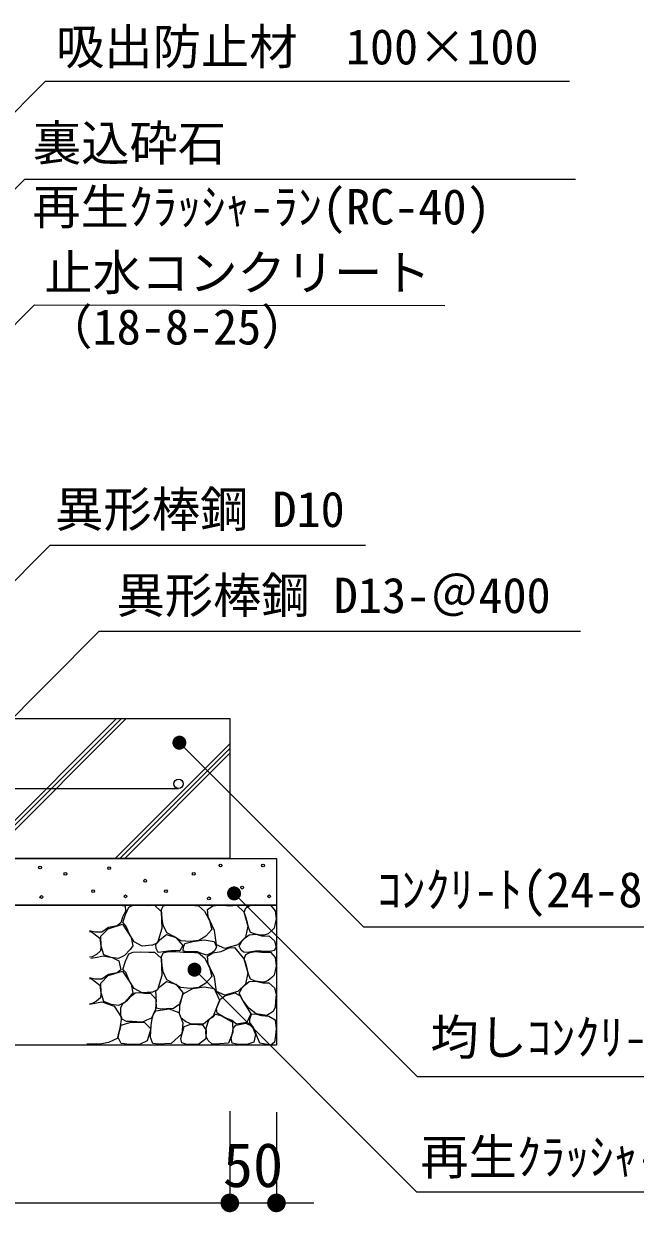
# Model space of a CAD drawing. Units: millimetres on the paper, scale 1:20. Extents: x 11 to 3083, y 13 to 5005.
# Drawn here: x 172.1 to 204.9, y 83.6 to 147.3 of the extents above; entities that cross this region are included whole.
import ezdxf
from ezdxf.enums import TextEntityAlignment as Align

# ---------------------------------------------------------------- set-up
doc = ezdxf.new("R2010")
doc.units = ezdxf.units.MM
for name, color, linetype, lineweight in [('0_2', 1, 'Continuous', 13), ('_0-0_', 7, 'Continuous', 13), ('ハッチ', 4, 'Continuous', 13), ('寸法', 1, 'Continuous', 13), ('本体', 7, 'Continuous', 13)]:
    doc.layers.add(name, color=color, linetype=linetype, lineweight=lineweight)
doc.styles.add('ＭＳ ゴシック', font='')
doc.styles.get('ＭＳ ゴシック').set_extended_font_data('MS Gothic')

# ---------------------------------------------------------------- blocks, each defined once
blk = doc.blocks.new('filled_dot')
at = {"color": 0, "linetype": 'Continuous', "lineweight": -2, "const_width": 1.25}
blk.add_lwpolyline([(-0.625, 0, 1), (0.625, 0, 1)], format="xyb", close=True, dxfattribs=at)

msp = doc.modelspace()

# ---------------------------------------------------------------- linework, layer by layer
at = {"layer": '0_2'}
for p, q in [((161.471, 107.248), (173.544, 119.322)), ((173.544, 119.322), (190.454, 119.321)), ((168.28, 106.804), (176.173, 114.697)), ((176.173, 114.697), (201.972, 114.704)), ((180.466, 108.728), (180.996, 108.197)), ((180.996, 108.197), (190.336, 98.858)), ((183.399, 100.652), (183.93, 100.121)), ((183.93, 100.121), (193.21, 90.841)), ((190.336, 98.858), (211.021, 98.863)), ((181.276, 96.566), (181.807, 96.035)), ((181.807, 96.035), (193.189, 84.653)), ((193.21, 90.841), (220.187, 90.847)), ((193.189, 84.653), (224.595, 84.662))]:
    msp.add_line(p, q, dxfattribs=at)
at = {"layer": '0_2', "lineweight": 18}
for p, q in [((180.466, 108.728), (180.469, 108.724)), ((183.399, 100.652), (183.403, 100.648)), ((181.276, 96.566), (181.28, 96.562))]:
    msp.add_line(p, q, dxfattribs=at)
at = {"layer": '_0-0_'}
msp.add_circle((180.42, 106.524), 0.25, dxfattribs=at)
at = {"layer": 'ハッチ'}
for p, q in [((143.67, 110.024), (183.17, 110.024)), ((169.6, 102.524), (177.1, 110.024)), ((169.6, 102.524), (177.1, 110.024)), ((169.6, 102.524), (177.1, 110.024)), ((169.854, 102.524), (177.354, 110.024)), ((169.854, 102.524), (177.354, 110.024)), ((170.107, 102.524), (177.607, 110.024)), ((183.17, 110.024), (183.17, 102.524)), ((177.024, 102.524), (183.17, 108.669)), ((177.024, 102.524), (183.17, 108.669)), ((177.024, 102.524), (183.17, 108.669)), ((177.278, 102.524), (183.17, 108.415)), ((177.278, 102.524), (183.17, 108.415)), ((177.532, 102.524), (183.17, 108.161)), ((183.17, 102.524), (143.67, 102.524)), ((177.279, 100.021), (177.557, 99.983)), ((177.76, 99.921), (177.992, 100.023)), ((177.992, 100.023), (178.37, 100.037)), ((178.37, 100.037), (178.821, 100.008)), ((178.821, 100.008), (179.14, 100.023)), ((179.14, 100.023), (179.489, 99.688)), ((179.601, 99.981), (179.889, 100.044)), ((179.889, 100.044), (180.289, 100.044)), ((180.289, 100.044), (180.69, 100.019)), ((180.69, 100.019), (181.103, 100.019)), ((181.103, 100.019), (181.491, 99.981)), ((182.253, 99.981), (182.702, 100.047)), ((182.702, 100.047), (183.134, 99.981)), ((183.134, 99.981), (183.549, 100.031)), ((183.549, 100.031), (183.931, 99.665)), ((184.023, 99.886), (184.251, 100.003)), ((184.251, 100.003), (184.537, 100.054)), ((184.537, 100.054), (184.875, 100.025)), ((184.875, 100.025), (185.344, 100.025)), ((185.344, 100.025), (185.601, 99.724)), ((177.418, 99.376), (177.329, 99.073)), ((177.57, 99.692), (177.418, 99.376)), ((177.425, 99.093), (177.571, 99.529)), ((177.557, 99.983), (177.57, 99.692)), ((177.571, 99.529), (177.76, 99.921)), ((179.489, 99.688), (179.533, 98.773)), ((179.513, 99.769), (179.601, 99.981)), ((179.525, 99.543), (179.513, 99.769)), ((179.55, 99.306), (179.525, 99.543)), ((181.491, 99.981), (181.817, 99.706)), ((181.817, 99.706), (182.08, 99.193)), ((181.971, 99.798), (182.253, 99.981)), ((182.004, 99.4), (181.971, 99.798)), ((182.12, 99.167), (182.004, 99.4)), ((183.931, 99.665), (184.131, 98.902)), ((183.935, 99.651), (184.023, 99.886)), ((184.038, 99.401), (183.935, 99.651)), ((184.111, 99.078), (184.038, 99.401)), ((185.601, 99.724), (185.653, 99.291)), ((176.248, 98.352), (176.64, 98.759)), ((176.672, 98.82), (176.305, 98.567)), ((176.64, 98.759), (177.411, 99.006)), ((177.127, 98.908), (176.672, 98.82)), ((177.329, 99.073), (177.127, 98.908)), ((177.411, 99.006), (177.876, 98.294)), ((177.6, 98.919), (177.425, 99.093)), ((177.789, 98.468), (177.6, 98.919)), ((179.533, 98.773), (179.3, 98.003)), ((179.588, 98.955), (179.55, 99.306)), ((179.801, 98.542), (179.588, 98.955)), ((182.205, 98.717), (181.88, 98.354)), ((182.08, 99.193), (182.205, 98.717)), ((182.353, 98.669), (182.12, 99.167)), ((184.131, 98.902), (184.014, 98.304)), ((184.17, 98.836), (184.111, 99.078)), ((184.287, 98.565), (184.17, 98.836)), ((185.55, 98.785), (185.418, 98.66)), ((185.653, 99.291), (185.55, 98.785)), ((175.938, 98.567), (175.648, 98.648)), ((175.648, 98.61), (175.735, 98.605)), ((175.735, 98.605), (176.204, 98.246)), ((176.305, 98.567), (175.938, 98.567)), ((176.204, 98.246), (176.251, 97.824)), ((176.277, 97.829), (176.248, 98.352)), ((178.036, 98.062), (177.789, 98.468)), ((177.876, 98.294), (177.978, 97.844)), ((179.209, 97.919), (179.428, 98.175)), ((179.428, 98.175), (179.781, 98.443)), ((179.781, 98.443), (180.268, 98.296)), ((180.164, 98.342), (179.801, 98.542)), ((180.552, 98.117), (180.164, 98.342)), ((180.268, 98.296), (180.658, 97.858)), ((181.041, 98.067), (180.552, 98.117)), ((181.516, 98.129), (181.041, 98.067)), ((181.185, 98.072), (181.793, 98.159)), ((181.88, 98.354), (181.516, 98.129)), ((181.793, 98.159), (182.327, 98.072)), ((182.453, 97.905), (182.353, 98.669)), ((184.014, 98.304), (183.599, 97.905)), ((183.678, 97.826), (183.824, 98.107)), ((183.824, 98.107), (184.002, 98.274)), ((184.002, 98.274), (184.2, 98.44)), ((184.2, 98.44), (184.564, 98.461)), ((184.544, 98.462), (184.287, 98.565)), ((184.794, 98.418), (184.544, 98.462)), ((184.564, 98.461), (184.95, 98.367)), ((185.021, 98.411), (184.794, 98.418)), ((184.95, 98.367), (185.263, 98.378)), ((185.227, 98.491), (185.021, 98.411)), ((185.418, 98.66), (185.227, 98.491)), ((185.263, 98.378), (185.565, 98.107)), ((185.565, 98.107), (185.649, 97.763)), ((176.235, 97.574), (176.016, 97.386)), ((176.251, 97.824), (176.235, 97.574)), ((176.422, 97.364), (176.277, 97.829)), ((177.818, 97.655), (177.527, 97.321)), ((177.76, 97.408), (177.992, 97.509)), ((177.978, 97.844), (177.818, 97.655)), ((177.992, 97.509), (178.37, 97.524)), ((178.472, 97.829), (178.036, 98.062)), ((178.37, 97.524), (178.821, 97.495)), ((178.995, 97.873), (178.472, 97.829)), ((178.821, 97.495), (179.14, 97.509)), ((179.3, 98.003), (178.982, 97.855)), ((179.14, 97.509), (179.489, 97.175)), ((179.221, 97.7), (179.209, 97.919)), ((179.288, 97.563), (179.221, 97.7)), ((179.347, 97.491), (179.288, 97.563)), ((179.61, 97.523), (179.347, 97.491)), ((179.513, 97.256), (179.601, 97.468)), ((179.601, 97.468), (179.889, 97.531)), ((179.854, 97.551), (179.61, 97.523)), ((180.211, 97.6), (179.854, 97.551)), ((179.889, 97.531), (180.289, 97.531)), ((180.489, 97.582), (180.211, 97.6)), ((180.289, 97.531), (180.69, 97.506)), ((180.658, 97.858), (180.489, 97.582)), ((180.671, 97.57), (180.684, 97.767)), ((180.823, 97.523), (180.671, 97.57)), ((180.684, 97.767), (180.766, 97.971)), ((180.69, 97.506), (181.103, 97.506)), ((180.766, 97.971), (181.185, 98.072)), ((181.109, 97.524), (180.823, 97.523)), ((181.103, 97.506), (181.491, 97.468)), ((181.429, 97.52), (181.109, 97.524)), ((181.698, 97.415), (181.429, 97.52)), ((181.491, 97.468), (181.817, 97.193)), ((182.24, 97.488), (181.922, 97.339)), ((181.971, 97.285), (182.253, 97.468)), ((182.362, 97.589), (182.24, 97.488)), ((182.253, 97.468), (182.702, 97.534)), ((182.327, 98.072), (182.46, 97.796)), ((182.46, 97.796), (182.362, 97.589)), ((182.901, 97.706), (182.453, 97.905)), ((182.702, 97.534), (183.134, 97.727)), ((183.599, 97.905), (182.901, 97.706)), ((183.134, 97.727), (183.427, 97.749)), ((183.427, 97.749), (183.931, 97.152)), ((183.772, 97.617), (183.678, 97.826)), ((183.902, 97.508), (183.772, 97.617)), ((184.106, 97.482), (183.902, 97.508)), ((184.023, 97.372), (184.251, 97.49)), ((184.554, 97.563), (184.106, 97.482)), ((184.251, 97.49), (184.537, 97.541)), ((184.537, 97.541), (184.875, 97.512)), ((184.848, 97.556), (184.554, 97.563)), ((185.146, 97.546), (184.848, 97.556)), ((184.875, 97.512), (185.344, 97.512)), ((185.397, 97.556), (185.146, 97.546)), ((185.344, 97.512), (185.601, 97.211)), ((185.547, 97.592), (185.397, 97.556)), ((185.649, 97.763), (185.547, 97.592)), ((175.781, 97.261), (175.648, 97.229)), ((175.726, 97.186), (176.061, 97.238)), ((176.016, 97.386), (175.781, 97.261)), ((176.061, 97.238), (176.387, 97.304)), ((176.387, 97.304), (176.856, 97.213)), ((176.815, 97.219), (176.422, 97.364)), ((177.207, 97.161), (176.815, 97.219)), ((176.856, 97.213), (177.224, 97.045)), ((177.527, 97.321), (177.207, 97.161)), ((177.224, 97.045), (177.329, 96.559)), ((177.425, 96.58), (177.571, 97.016)), ((177.571, 97.016), (177.76, 97.408)), ((179.489, 97.175), (179.533, 96.26)), ((179.525, 97.03), (179.513, 97.256)), ((179.55, 96.793), (179.525, 97.03)), ((181.922, 97.339), (181.698, 97.415)), ((181.817, 97.193), (182.08, 96.68)), ((182.004, 96.887), (181.971, 97.285)), ((182.12, 96.654), (182.004, 96.887)), ((183.931, 97.152), (184.131, 96.388)), ((183.935, 97.138), (184.023, 97.372)), ((184.038, 96.888), (183.935, 97.138)), ((184.111, 96.565), (184.038, 96.888)), ((185.601, 97.211), (185.653, 96.778)), ((176.248, 95.839), (176.64, 96.246)), ((176.672, 96.307), (176.305, 96.054)), ((176.64, 96.246), (177.411, 96.493)), ((177.127, 96.395), (176.672, 96.307)), ((177.329, 96.559), (177.127, 96.395)), ((177.411, 96.493), (177.876, 95.781)), ((177.6, 96.406), (177.425, 96.58)), ((177.789, 95.955), (177.6, 96.406)), ((179.533, 96.26), (179.3, 95.49)), ((179.588, 96.442), (179.55, 96.793)), ((179.801, 96.029), (179.588, 96.442)), ((182.205, 96.204), (181.88, 95.841)), ((182.08, 96.68), (182.205, 96.204)), ((182.353, 96.156), (182.12, 96.654)), ((184.131, 96.388), (184.014, 95.791)), ((184.17, 96.323), (184.111, 96.565)), ((184.287, 96.052), (184.17, 96.323)), ((185.55, 96.272), (185.418, 96.147)), ((185.653, 96.778), (185.55, 96.272)), ((175.938, 96.054), (175.648, 96.135)), ((175.648, 96.097), (175.735, 96.092)), ((175.735, 96.092), (176.204, 95.733)), ((176.305, 96.054), (175.938, 96.054)), ((176.204, 95.733), (176.251, 95.311)), ((176.277, 95.316), (176.248, 95.839)), ((178.036, 95.548), (177.789, 95.955)), ((177.876, 95.781), (177.978, 95.331)), ((178.472, 95.316), (178.036, 95.548)), ((179.209, 95.406), (179.428, 95.662)), ((179.428, 95.662), (179.781, 95.929)), ((179.781, 95.929), (180.268, 95.783)), ((180.164, 95.829), (179.801, 96.029)), ((180.552, 95.604), (180.164, 95.829)), ((180.268, 95.783), (180.658, 95.345)), ((181.041, 95.553), (180.552, 95.604)), ((180.675, 95.273), (181.185, 95.559)), ((181.516, 95.616), (181.041, 95.553)), ((181.185, 95.559), (181.793, 95.646)), ((181.88, 95.841), (181.516, 95.616)), ((181.793, 95.646), (182.327, 95.559)), ((182.327, 95.559), (182.625, 94.938)), ((182.453, 95.392), (182.353, 96.156)), ((184.014, 95.791), (183.599, 95.392)), ((183.678, 95.312), (183.824, 95.594)), ((183.824, 95.594), (184.002, 95.76)), ((184.002, 95.76), (184.2, 95.927)), ((184.2, 95.927), (184.564, 95.948)), ((184.544, 95.949), (184.287, 96.052)), ((184.794, 95.905), (184.544, 95.949)), ((184.564, 95.948), (184.95, 95.854)), ((185.021, 95.897), (184.794, 95.905)), ((184.95, 95.854), (185.263, 95.865)), ((185.227, 95.978), (185.021, 95.897)), ((185.418, 96.147), (185.227, 95.978)), ((185.263, 95.865), (185.565, 95.594)), ((185.565, 95.594), (185.649, 95.25)), ((176.235, 95.061), (176.016, 94.873)), ((176.251, 95.311), (176.235, 95.061)), ((176.422, 94.851), (176.277, 95.316)), ((177.434, 94.752), (177.675, 94.935)), ((177.818, 95.142), (177.527, 94.808)), ((177.675, 94.935), (177.896, 95.156)), ((177.978, 95.331), (177.818, 95.142)), ((177.896, 95.156), (178.089, 95.33)), ((178.089, 95.33), (178.32, 95.349)), ((178.32, 95.349), (178.59, 95.31)), ((178.995, 95.36), (178.472, 95.316)), ((178.59, 95.31), (178.917, 95.301)), ((178.917, 95.301), (179.216, 94.964)), ((179.3, 95.49), (178.982, 95.342)), ((179.216, 94.964), (179.177, 94.435)), ((179.221, 95.187), (179.209, 95.406)), ((179.221, 94.968), (179.221, 95.187)), ((179.233, 94.505), (179.221, 94.968)), ((180.658, 95.345), (180.512, 94.737)), ((180.514, 94.802), (180.601, 95.05)), ((180.601, 95.05), (180.675, 95.273)), ((182.625, 94.938), (182.278, 94.069)), ((182.901, 95.193), (182.453, 95.392)), ((182.587, 94.789), (182.677, 94.989)), ((182.677, 94.989), (182.9, 95.167)), ((182.9, 95.167), (183.145, 95.234)), ((183.599, 95.392), (182.901, 95.193)), ((183.145, 95.234), (183.435, 95.323)), ((183.435, 95.323), (183.725, 95.167)), ((183.772, 95.104), (183.678, 95.312)), ((183.725, 95.167), (183.948, 94.766)), ((183.856, 94.948), (183.772, 95.104)), ((184.189, 94.5), (183.856, 94.948)), ((185.649, 95.25), (185.628, 94.885)), ((175.781, 94.748), (175.648, 94.716)), ((175.648, 94.715), (175.654, 94.718)), ((175.654, 94.718), (176.308, 94.848)), ((176.016, 94.873), (175.781, 94.748)), ((176.308, 94.848), (176.976, 94.601)), ((176.815, 94.706), (176.422, 94.851)), ((177.207, 94.648), (176.815, 94.706)), ((176.976, 94.601), (177.354, 94.006)), ((177.527, 94.808), (177.207, 94.648)), ((177.318, 94.184), (177.328, 94.512)), ((177.328, 94.512), (177.434, 94.752)), ((179.177, 94.435), (178.965, 93.963)), ((179.078, 94.185), (179.208, 94.367)), ((179.208, 94.367), (179.91, 94.458)), ((179.452, 94.457), (179.233, 94.505)), ((179.781, 94.469), (179.452, 94.457)), ((180.158, 94.493), (179.781, 94.469)), ((179.91, 94.458), (180.43, 94.263)), ((180.512, 94.737), (180.158, 94.493)), ((180.43, 94.263), (180.65, 93.718)), ((180.477, 94.194), (180.489, 94.541)), ((180.489, 94.541), (180.514, 94.802)), ((182.465, 94.476), (182.587, 94.789)), ((182.498, 94.242), (182.465, 94.476)), ((183.948, 94.766), (184.293, 94.198)), ((184.575, 94.198), (184.189, 94.5)), ((185.503, 94.323), (185.148, 94.114)), ((185.596, 94.552), (185.503, 94.323)), ((185.628, 94.885), (185.596, 94.552)), ((177.354, 94.006), (177.281, 93.439)), ((177.357, 93.924), (177.318, 94.184)), ((177.338, 93.585), (177.856, 93.754)), ((177.627, 93.78), (177.357, 93.924)), ((177.935, 93.78), (177.627, 93.78)), ((177.856, 93.754), (178.601, 93.743)), ((178.185, 93.77), (177.935, 93.78)), ((178.493, 93.761), (178.185, 93.77)), ((178.696, 93.857), (178.493, 93.761)), ((178.601, 93.743), (178.939, 93.394)), ((178.965, 93.963), (178.696, 93.857)), ((178.961, 93.575), (179, 93.951)), ((179, 93.951), (179.078, 94.185)), ((180.564, 93.958), (180.477, 94.194)), ((180.787, 93.796), (180.564, 93.958)), ((180.65, 93.718), (180.598, 93.12)), ((180.725, 93.523), (181.073, 93.647)), ((181.06, 93.66), (180.787, 93.796)), ((181.768, 93.647), (181.06, 93.66)), ((181.073, 93.647), (181.458, 93.623)), ((181.458, 93.623), (181.694, 93.623)), ((181.694, 93.623), (181.905, 93.325)), ((182.278, 94.069), (181.768, 93.647)), ((181.904, 93.409), (181.992, 93.715)), ((181.992, 93.715), (182.079, 93.922)), ((182.079, 93.922), (182.287, 94.053)), ((182.287, 94.053), (182.407, 94.173)), ((182.407, 94.173), (182.691, 94.108)), ((182.788, 94.053), (182.498, 94.242)), ((182.691, 94.108), (183.313, 93.748)), ((182.978, 93.975), (182.788, 94.053)), ((183.279, 93.841), (182.978, 93.975)), ((183.524, 93.652), (183.279, 93.841)), ((183.313, 93.748), (183.324, 93.213)), ((183.501, 93.591), (183.761, 93.654)), ((184.082, 93.73), (183.524, 93.652)), ((183.761, 93.654), (184.032, 93.706)), ((184.032, 93.706), (184.366, 93.539)), ((184.293, 94.198), (184.082, 93.73)), ((184.24, 93.726), (184.25, 93.908)), ((184.443, 93.472), (184.24, 93.726)), ((184.25, 93.908), (184.342, 94.173)), ((184.342, 94.173), (184.525, 94.203)), ((184.525, 94.203), (184.87, 94.112)), ((185.148, 94.114), (184.575, 94.198)), ((184.87, 94.112), (185.257, 94.081)), ((185.257, 94.081), (185.602, 93.878)), ((185.602, 93.878), (185.653, 93.421)), ((177.281, 93.439), (177.136, 92.873)), ((177.191, 92.932), (177.281, 93.326)), ((177.281, 93.326), (177.338, 93.585)), ((178.939, 93.394), (178.747, 92.751)), ((178.909, 92.939), (178.935, 93.302)), ((178.935, 93.302), (178.961, 93.575)), ((180.598, 93.12), (180.027, 92.614)), ((180.551, 92.878), (180.638, 93.2)), ((180.638, 93.2), (180.725, 93.523)), ((181.893, 93.18), (181.904, 93.409)), ((181.905, 93.325), (181.893, 92.853)), ((181.926, 92.951), (181.893, 93.18)), ((183.324, 93.213), (183.095, 92.634)), ((183.251, 92.893), (183.313, 93.164)), ((183.313, 93.164), (183.344, 93.414)), ((183.344, 93.414), (183.501, 93.591)), ((184.366, 93.539), (184.554, 93.091)), ((184.575, 93.106), (184.443, 93.472)), ((184.554, 93.091), (184.46, 92.685)), ((184.789, 92.628), (184.575, 93.106)), ((185.622, 93.045), (185.572, 92.679)), ((185.653, 93.421), (185.622, 93.045)), ((176.221, 92.568), (175.508, 92.568)), ((176.671, 92.655), (176.221, 92.568)), ((177.136, 92.873), (176.671, 92.655)), ((177.338, 92.605), (177.191, 92.932)), ((177.811, 92.56), (177.338, 92.605)), ((178.364, 92.582), (177.811, 92.56)), ((178.747, 92.751), (178.364, 92.582)), ((179.039, 92.601), (178.909, 92.939)), ((179.325, 92.575), (179.039, 92.601)), ((180.027, 92.614), (179.325, 92.575)), ((180.601, 92.642), (180.551, 92.878)), ((180.862, 92.555), (180.601, 92.642)), ((181.495, 92.555), (180.862, 92.555)), ((181.893, 92.853), (181.495, 92.555)), ((182.014, 92.765), (181.926, 92.951)), ((182.21, 92.591), (182.014, 92.765)), ((182.385, 92.58), (182.21, 92.591)), ((183.095, 92.634), (182.385, 92.58)), ((183.292, 92.633), (183.251, 92.893)), ((183.542, 92.57), (183.292, 92.633)), ((184.084, 92.55), (183.542, 92.57)), ((184.46, 92.685), (184.084, 92.55)), ((184.982, 92.588), (184.789, 92.628)), ((185.378, 92.527), (184.982, 92.588)), ((185.572, 92.679), (185.378, 92.527))]:
    msp.add_line(p, q, dxfattribs=at)
for centre in [(172.993, 102.036), (176.698, 102), (182.676, 102.146), (184.951, 102.146), (174.352, 101.706), (178.63, 101.334), (181.234, 101.706), (175.84, 100.776), (179.746, 100.776), (183.838, 100.962), (173.066, 100.46), (177.578, 100.496), (182.053, 100.386), (185.279, 100.496)]:
    msp.add_circle(centre, 0.075, dxfattribs=at)
at = {"layer": '寸法'}
for p, q in [((183.17, 88.982), (183.17, 84.067)), ((183.17, 88.982), (183.17, 84.067)), ((185.67, 88.93), (185.67, 84.067)), ((143.67, 84.067), (183.17, 84.067)), ((181.17, 84.067), (187.67, 84.067))]:
    msp.add_line(p, q, dxfattribs=at)
at = {"layer": '本体', "color": 1}
for p, q in [((152.503, 123.405), (173.28, 144.182)), ((173.28, 144.182), (201.385, 144.182)), ((161.811, 128.563), (172.178, 138.93)), ((172.178, 138.93), (201.712, 138.93)), ((156.216, 115.714), (172.698, 132.196)), ((172.698, 132.196), (194.71, 132.15))]:
    msp.add_line(p, q, dxfattribs=at)
at = {"layer": '本体'}
for p, q in [((143.67, 110.024), (183.17, 110.024)), ((183.17, 110.024), (183.17, 102.524)), ((148.42, 106.274), (180.42, 106.274)), ((141.17, 102.524), (185.67, 102.524)), ((183.17, 102.524), (143.67, 102.524)), ((185.67, 102.524), (185.67, 100.024)), ((141.17, 100.024), (185.67, 100.024)), ((185.67, 100.024), (141.17, 100.024)), ((185.67, 100.024), (185.67, 92.524)), ((185.67, 92.524), (141.17, 92.524))]:
    msp.add_line(p, q, dxfattribs=at)

# ---------------------------------------------------------------- block references
at = {"layer": '0_2', "lineweight": 18, "xscale": 0.3, "yscale": 0.3, "rotation": 315}
for p in [(180.466, 108.728), (183.399, 100.652), (181.276, 96.566)]:
    msp.add_blockref('filled_dot', p, dxfattribs=at)
at = {"layer": '寸法', "xscale": 0.4, "yscale": 0.4, "rotation": 180}
msp.add_blockref('filled_dot', (183.17, 84.067), dxfattribs=at)
msp.add_blockref('filled_dot', (183.17, 84.067), dxfattribs=at)
at = {"layer": '寸法', "xscale": 0.4, "yscale": 0.4}
msp.add_blockref('filled_dot', (185.67, 84.067), dxfattribs=at)

# ---------------------------------------------------------------- texts
at = {"layer": '寸法', "color": 3, "style": 'ＭＳ ゴシック'}
for s, p in [('吸出防止材\u3000100×100', (173.851, 144.507)), ('裏込砕石', (172.608, 139.342)), ('再生ｸﾗｯｼｬ-ﾗﾝ(RC-40)', (172.576, 135.929)), ('止水コンクリート', (173.223, 132.401)), ('（18-8-25）', (173.223, 129.496)), ('異形棒鋼 D10', (173.804, 119.718)), ('異形棒鋼 D13-＠400', (177.091, 115.106)), ('ｺﾝｸﾘ-ﾄ(24-8-25)', (191.074, 99.334)), ('均しｺﾝｸﾘ-ﾄ(18-8-25)', (193.926, 91.429)), ('再生ｸﾗｯｼｬ-ﾗﾝ(RC-40)基礎', (193.387, 85.013))]:
    msp.add_text(s, height=1.899, dxfattribs=at).set_placement(p, align=Align.BOTTOM_LEFT)
at = {"layer": '寸法', "style": 'ＭＳ ゴシック'}
msp.add_text('50', height=2.374, dxfattribs=at).set_placement((182.801, 84.203), align=Align.BOTTOM_LEFT)

doc.saveas('drawing.dxf')
